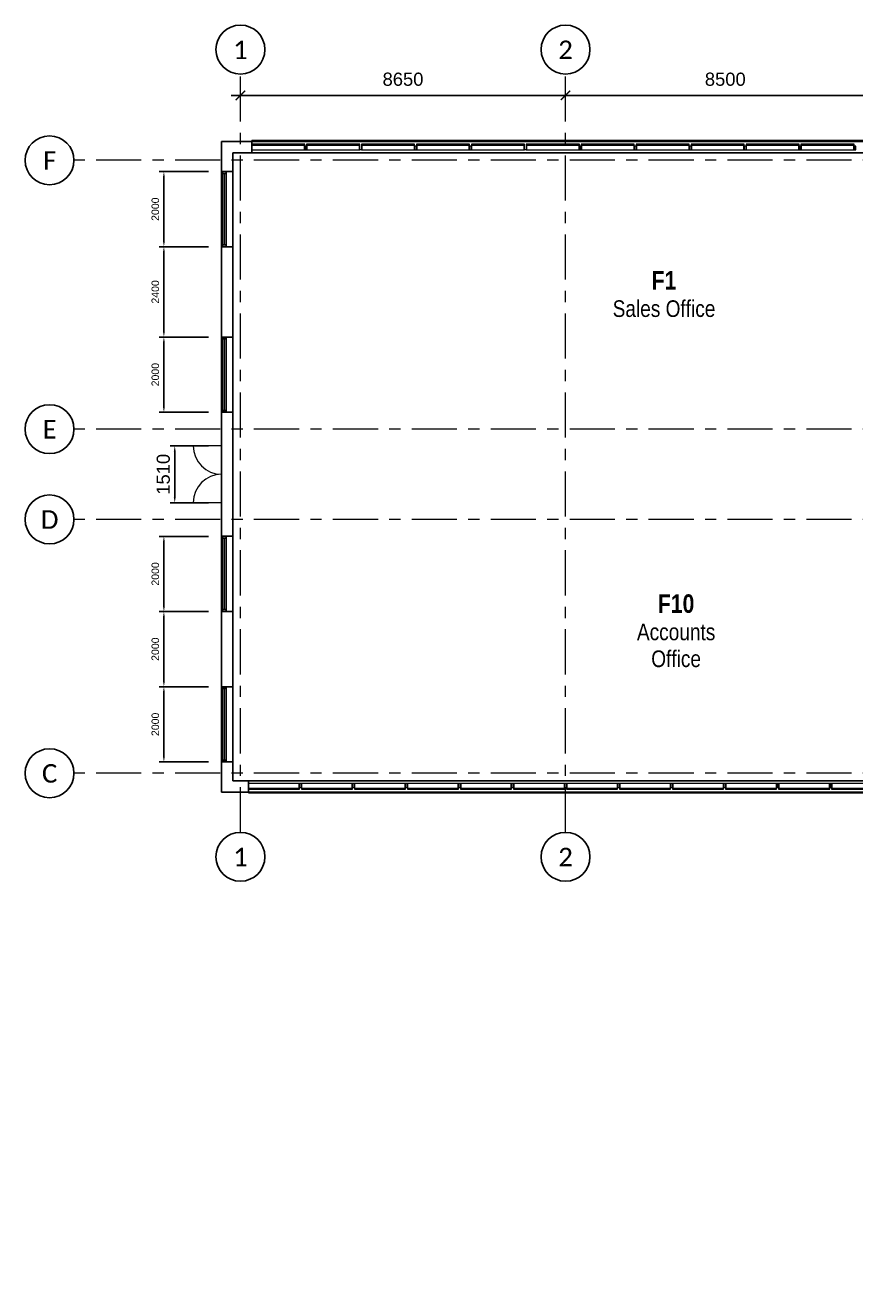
# Model space of a CAD drawing. Header units: millimetres. Extents: x -15234 to 29056, y -26186 to 10516.
# Drawn here: x -15234 to 6871, y -22879 to 10516 of the extents above; entities that cross this region are included whole.
import ezdxf

# ---------------------------------------------------------------- set-up
doc = ezdxf.new("R2010")
doc.units = ezdxf.units.MM
doc.linetypes.add('Grid Line', pattern=[21, 12, -3, 3, -3])
for name, color, linetype in [('3D DOOR FRAME', 21, 'Continuous'), ('3D WALLS', 23, 'Continuous'), ('A-DIMENSIONS', 7, 'Continuous')]:
    doc.layers.add(name, color=color, linetype=linetype)
for name, color, linetype, lineweight in [('A-AREA-IDEN', 254, 'Continuous', 15), ('A-DOOR PANEL', 33, 'Continuous', 15), ('A-GLAZ', 4, 'Continuous', 15), ('A-GLAZ-CURT', 4, 'Continuous', 15), ('A-GLAZ-CWMG', 51, 'Continuous', 15), ('A-WALL', 7, 'Continuous', 15), ('S-GRID', 7, 'Grid Line', 5), ('S-GRID-DIMS', 250, 'Continuous', 25), ('S-GRID-IDEN', 7, 'Continuous', 25)]:
    doc.layers.add(name, color=color, linetype=linetype, lineweight=lineweight)
doc.styles.add('Arial', font='arial.ttf', dxfattribs={"height": 350})
doc.styles.add('Arial Narrow', font='calibri.ttf', dxfattribs={"height": 491.641337})
doc.styles.add('Arial Narrow_1', font='ARIALN.TTF', dxfattribs={"height": 442.477204})
doc.styles.add('Arial Narrow_B', font='ARIALNB.TTF', dxfattribs={"height": 491.564417})
doc.dimstyles.new('Glazing Dimensions', dxfattribs={"dimtxt": 200, "dimasz": 150, "dimexe": 125, "dimexo": 350, "dimgap": 125, "dimtad": 1, "dimdec": 0, "dimzin": 0, "dimdsep": 46, "dimtxsty": 'Arial', "dimcen": 0.09, "dimdle": 250, "dimclrd": 1, "dimclre": 2, "dimadec": 0, "dimazin": 0, "dimtfac": 1, "dimtdec": 0, "dimtofl": 0, "dimtmove": 0, "dimatfit": 3, "dimfxl": 1, "dimtolj": 1, "dimtzin": 0, "dimarcsym": 0})
doc.dimstyles.new('Grid Dimensions', dxfattribs={"dimtxt": 350, "dimasz": 250, "dimexe": 125, "dimexo": 350, "dimgap": 250, "dimtad": 1, "dimdec": 0, "dimzin": 0, "dimdsep": 46, "dimtxsty": 'Arial', "dimblk": 'ARCHTICK', "dimcen": 0.09, "dimdle": 250, "dimse1": 1, "dimse2": 1, "dimclrd": 1, "dimclre": 2, "dimclrt": 256, "dimadec": 0, "dimazin": 0, "dimtfac": 1, "dimtdec": 0, "dimtofl": 0, "dimtmove": 0, "dimatfit": 3, "dimfxl": 1, "dimtolj": 1, "dimtzin": 0, "dimarcsym": 0})

# ---------------------------------------------------------------- blocks, each defined once
blk = doc.blocks.new('Curtain Wall Panel - Plain - Curtain Wall Panel - Plain-238082-First Floor Plan')
at = {"layer": 'A-GLAZ-CURT', "lineweight": 20}
for p, q in [((-665, 75), (-680, 75)), ((-680, 75), (-680, -75)), ((-665, -75), (-665, 75)), ((665, 75), (665, -75)), ((680, 75), (665, 75)), ((680, -75), (680, 75)), ((-680, -75), (-665, -75)), ((665, -75), (680, -75))]:
    blk.add_line(p, q, dxfattribs=at)
at = {"layer": 'A-GLAZ-CURT', "lineweight": 25}
for p, q in [((665, 75), (-665, 75)), ((-665, 75), (-665, 55)), ((-665, 55), (665, 55)), ((665, 55), (665, 75))]:
    blk.add_line(p, q, dxfattribs=at)
at = {"layer": 'A-GLAZ-CURT'}
blk.add_line((-665, -75), (665, -75), dxfattribs=at)
blk = doc.blocks.new('Rectangular Mullion - 50 x 250mm-237902-First Floor Plan')
at = {"layer": 'A-GLAZ-CWMG'}
blk.add_line((7610, -9904), (9021, -9904), dxfattribs=at)
blk = doc.blocks.new('Rectangular Mullion - 50 x 100mm-227649-First Floor Plan')
at = {"layer": 'A-GLAZ-CWMG', "lineweight": 20}
for p, q in [((-25, 75), (25, 75)), ((-25, -25), (-25, 75)), ((25, 75), (25, -25)), ((25, -25), (-25, -25))]:
    blk.add_line(p, q, dxfattribs=at)
blk = doc.blocks.new('Rectangular Mullion - 50 x 250mm-237946-First Floor Plan')
at = {"layer": 'A-GLAZ-CWMG'}
for q in [(-9294, -9879), (-7908, -9904)]:
    blk.add_line((-9294, -9904), q, dxfattribs=at)
blk = doc.blocks.new('Curtain Wall Panel - Plain - Curtain Wall Panel - Plain-253106-First Floor Plan')
at = {"layer": 'A-GLAZ-CURT', "lineweight": 20}
for p, q in [((-691, 75), (-706, 75)), ((-706, 75), (-706, -75)), ((-691, -75), (-691, 75)), ((691, 75), (691, -75)), ((706, 75), (691, 75)), ((706, -75), (706, 75)), ((-706, -75), (-691, -75)), ((691, -75), (706, -75))]:
    blk.add_line(p, q, dxfattribs=at)
at = {"layer": 'A-GLAZ-CURT', "lineweight": 25}
for p, q in [((691, 75), (-691, 75)), ((-691, 75), (-691, 55)), ((-691, 55), (691, 55)), ((691, 55), (691, 75))]:
    blk.add_line(p, q, dxfattribs=at)
at = {"layer": 'A-GLAZ-CURT'}
blk.add_line((-691, -75), (691, -75), dxfattribs=at)
blk = doc.blocks.new('Rectangular Mullion - 50 x 250mm-253103-First Floor Plan')
at = {"layer": 'A-GLAZ-CWMG'}
for p in [(-9204, 7421), (-7768, 7446)]:
    blk.add_line(p, (-9204, 7446), dxfattribs=at)
blk = doc.blocks.new('Rectangular Mullion - 50 x 250mm-253104-First Floor Plan')
at = {"layer": 'A-GLAZ-CWMG'}
for p, q in [((-6307, 7446), (-7768, 7446)), ((-6307, 7196), (-6332, 7196))]:
    blk.add_line(p, q, dxfattribs=at)
blk = doc.blocks.new('Rectangular Mullion - 50 x 250mm-V6-First Floor Plan')
at = {"layer": 'A-GLAZ-CWMG'}
for p, q in [((-4845, 7446), (-6307, 7446)), ((-6282, 7196), (-6307, 7196))]:
    blk.add_line(p, q, dxfattribs=at)
blk = doc.blocks.new('Rectangular Mullion - 50 x 250mm-V7-First Floor Plan')
at = {"layer": 'A-GLAZ-CWMG'}
blk.add_line((-3384, 7446), (-4845, 7446), dxfattribs=at)
blk = doc.blocks.new('Concept Window - Concept Window-243760-First Floor Plan')
at = {"layer": 'A-GLAZ', "lineweight": 25}
for p, q in [((-860, 130), (-910, 130)), ((-910, 30), (-860, 30)), ((-860, 30), (-860, 130)), ((1040, 85), (-860, 85)), ((-860, 85), (-860, 75)), ((-860, 75), (1040, 75)), ((1090, 130), (1040, 130)), ((1040, 130), (1040, 30)), ((1040, 75), (1040, 85)), ((1040, 30), (1090, 30))]:
    blk.add_line(p, q, dxfattribs=at)
at = {"layer": 'A-GLAZ'}
for p, q in [((-860, 130), (1040, 130)), ((1040, 30), (-860, 30))]:
    blk.add_line(p, q, dxfattribs=at)
blk = doc.blocks.new('Grid - AEC-Grid_Head_Circle-202168-First Floor Plan')
at = {"layer": 'S-GRID-IDEN'}
blk.add_circle((0, 0), 6.5, dxfattribs=at)
blk = doc.blocks.new('_ArchTick')
at = {"color": 0, "linetype": 'ByBlock', "const_width": 0.15}
blk.add_lwpolyline([(-0.5, -0.5), (0.5, 0.5)], dxfattribs=at)
blk = doc.blocks.new('*D67')
at = {"layer": 'Defpoints', "color": 0, "transparency": 16777216}
for p in [(-854, 9216), (7646, 9216), (7646, 8646)]:
    blk.add_point(p, dxfattribs=at)
at = {"layer": 'S-GRID-DIMS', "color": 1, "lineweight": -2, "transparency": 16777216}
blk.add_line((-1104, 8646), (7896, 8646), dxfattribs=at)
at = {"layer": 'S-GRID-DIMS', "color": 1, "lineweight": -2, "transparency": 16777216, "xscale": 250, "yscale": 250, "zscale": 250, "rotation": 180}
blk.add_blockref('_ArchTick', (-854, 8646), dxfattribs=at)
at = {"layer": 'S-GRID-DIMS', "color": 1, "lineweight": -2, "transparency": 16777216, "xscale": 250, "yscale": 250, "zscale": 250}
blk.add_blockref('_ArchTick', (7646, 8646), dxfattribs=at)
at = {"layer": 'S-GRID-DIMS', "transparency": 16777216, "insert": (3396, 9075), "char_height": 350, "attachment_point": 5, "style": 'Arial'}
blk.add_mtext('\\A1;8500', dxfattribs=at)
blk = doc.blocks.new('*D85')
at = {"layer": 'Defpoints', "color": 0, "ltscale": 50, "transparency": 16777216}
for p in [(-9504, 9216), (-854, 9216), (-854, 8646)]:
    blk.add_point(p, dxfattribs=at)
at = {"layer": 'S-GRID-DIMS', "color": 1, "lineweight": -2, "ltscale": 50, "transparency": 16777216}
blk.add_line((-9754, 8646), (-604, 8646), dxfattribs=at)
at = {"layer": 'S-GRID-DIMS', "color": 1, "lineweight": -2, "ltscale": 50, "transparency": 16777216, "xscale": 250, "yscale": 250, "zscale": 250, "rotation": 180}
blk.add_blockref('_ArchTick', (-9504, 8646), dxfattribs=at)
at = {"layer": 'S-GRID-DIMS', "color": 1, "lineweight": -2, "ltscale": 50, "transparency": 16777216, "xscale": 250, "yscale": 250, "zscale": 250}
blk.add_blockref('_ArchTick', (-854, 8646), dxfattribs=at)
at = {"layer": 'S-GRID-DIMS', "ltscale": 50, "transparency": 16777216, "insert": (-5179, 9075), "char_height": 350, "attachment_point": 5, "style": 'Arial'}
blk.add_mtext('\\A1;8650', dxfattribs=at)
blk = doc.blocks.new('*D86')
at = {"layer": 'A-DIMENSIONS', "color": 2, "lineweight": -2, "ltscale": 50, "transparency": 16777216}
for p, q in [((-10354, 6621), (-11666, 6621)), ((-10354, 4621), (-11666, 4621))]:
    blk.add_line(p, q, dxfattribs=at)
at = {"layer": 'A-DIMENSIONS', "color": 1, "lineweight": -2, "ltscale": 50, "transparency": 16777216}
blk.add_line((-11541, 6471), (-11541, 4771), dxfattribs=at)
at = {"layer": 'A-DIMENSIONS', "color": 1, "ltscale": 50, "transparency": 16777216}
for points in [[(-11566, 6471), (-11516, 6471), (-11541, 6621)], [(-11566, 4771), (-11516, 4771), (-11541, 4621)]]:
    blk.add_solid(points, dxfattribs=at)
at = {"layer": 'Defpoints', "color": 0, "ltscale": 50, "transparency": 16777216}
for p in [(-10004, 6621), (-11541, 4621), (-10004, 4621)]:
    blk.add_point(p, dxfattribs=at)
at = {"layer": 'A-DIMENSIONS', "color": 0, "ltscale": 50, "transparency": 16777216, "insert": (-11769, 5621), "char_height": 200, "attachment_point": 5, "rotation": 90, "style": 'Arial'}
blk.add_mtext('\\A1;2000', dxfattribs=at)
blk = doc.blocks.new('*D87')
at = {"layer": 'A-DIMENSIONS', "color": 2, "lineweight": -2, "ltscale": 50, "transparency": 16777216}
for p, q in [((-10354, 4621), (-11666, 4621)), ((-10354, 2221), (-11666, 2221))]:
    blk.add_line(p, q, dxfattribs=at)
at = {"layer": 'A-DIMENSIONS', "color": 1, "lineweight": -2, "ltscale": 50, "transparency": 16777216}
blk.add_line((-11541, 4471), (-11541, 2371), dxfattribs=at)
at = {"layer": 'A-DIMENSIONS', "color": 1, "ltscale": 50, "transparency": 16777216}
for points in [[(-11566, 4471), (-11516, 4471), (-11541, 4621)], [(-11566, 2371), (-11516, 2371), (-11541, 2221)]]:
    blk.add_solid(points, dxfattribs=at)
at = {"layer": 'Defpoints', "color": 0, "ltscale": 50, "transparency": 16777216}
for p in [(-10004, 4621), (-11541, 2221), (-10004, 2221)]:
    blk.add_point(p, dxfattribs=at)
at = {"layer": 'A-DIMENSIONS', "color": 0, "ltscale": 50, "transparency": 16777216, "insert": (-11769, 3421), "char_height": 200, "attachment_point": 5, "rotation": 90, "style": 'Arial'}
blk.add_mtext('\\A1;2400', dxfattribs=at)
blk = doc.blocks.new('*D88')
at = {"layer": 'A-DIMENSIONS', "color": 2, "lineweight": -2, "ltscale": 50, "transparency": 16777216}
for p, q in [((-10354, 2221), (-11666, 2221)), ((-10354, 221), (-11666, 221))]:
    blk.add_line(p, q, dxfattribs=at)
at = {"layer": 'A-DIMENSIONS', "color": 1, "lineweight": -2, "ltscale": 50, "transparency": 16777216}
blk.add_line((-11541, 2071), (-11541, 371), dxfattribs=at)
at = {"layer": 'A-DIMENSIONS', "color": 1, "ltscale": 50, "transparency": 16777216}
for points in [[(-11566, 2071), (-11516, 2071), (-11541, 2221)], [(-11566, 371), (-11516, 371), (-11541, 221)]]:
    blk.add_solid(points, dxfattribs=at)
at = {"layer": 'Defpoints', "color": 0, "ltscale": 50, "transparency": 16777216}
for p in [(-10004, 2221), (-11541, 221), (-10004, 221)]:
    blk.add_point(p, dxfattribs=at)
at = {"layer": 'A-DIMENSIONS', "color": 0, "ltscale": 50, "transparency": 16777216, "insert": (-11769, 1221), "char_height": 200, "attachment_point": 5, "rotation": 90, "style": 'Arial'}
blk.add_mtext('\\A1;2000', dxfattribs=at)
blk = doc.blocks.new('*D89')
at = {"layer": 'A-DIMENSIONS', "color": 2, "lineweight": -2, "ltscale": 50, "transparency": 16777216}
for p, q in [((-10354, -3079), (-11666, -3079)), ((-10354, -5079), (-11666, -5079))]:
    blk.add_line(p, q, dxfattribs=at)
at = {"layer": 'A-DIMENSIONS', "color": 1, "lineweight": -2, "ltscale": 50, "transparency": 16777216}
blk.add_line((-11541, -3229), (-11541, -4929), dxfattribs=at)
at = {"layer": 'A-DIMENSIONS', "color": 1, "ltscale": 50, "transparency": 16777216}
for points in [[(-11566, -3229), (-11516, -3229), (-11541, -3079)], [(-11566, -4929), (-11516, -4929), (-11541, -5079)]]:
    blk.add_solid(points, dxfattribs=at)
at = {"layer": 'Defpoints', "color": 0, "ltscale": 50, "transparency": 16777216}
for p in [(-10004, -3079), (-11541, -5079), (-10004, -5079)]:
    blk.add_point(p, dxfattribs=at)
at = {"layer": 'A-DIMENSIONS', "color": 0, "ltscale": 50, "transparency": 16777216, "insert": (-11769, -4079), "char_height": 200, "attachment_point": 5, "rotation": 90, "style": 'Arial'}
blk.add_mtext('\\A1;2000', dxfattribs=at)
blk = doc.blocks.new('*D90')
at = {"layer": 'A-DIMENSIONS', "color": 2, "lineweight": -2, "ltscale": 50, "transparency": 16777216}
for p, q in [((-10354, -5079), (-11666, -5079)), ((-10354, -7079), (-11666, -7079))]:
    blk.add_line(p, q, dxfattribs=at)
at = {"layer": 'A-DIMENSIONS', "color": 1, "lineweight": -2, "ltscale": 50, "transparency": 16777216}
blk.add_line((-11541, -5229), (-11541, -6929), dxfattribs=at)
at = {"layer": 'A-DIMENSIONS', "color": 1, "ltscale": 50, "transparency": 16777216}
for points in [[(-11566, -5229), (-11516, -5229), (-11541, -5079)], [(-11566, -6929), (-11516, -6929), (-11541, -7079)]]:
    blk.add_solid(points, dxfattribs=at)
at = {"layer": 'Defpoints', "color": 0, "ltscale": 50, "transparency": 16777216}
for p in [(-10004, -5079), (-11541, -7079), (-10004, -7079)]:
    blk.add_point(p, dxfattribs=at)
at = {"layer": 'A-DIMENSIONS', "color": 0, "ltscale": 50, "transparency": 16777216, "insert": (-11769, -6079), "char_height": 200, "attachment_point": 5, "rotation": 90, "style": 'Arial'}
blk.add_mtext('\\A1;2000', dxfattribs=at)
blk = doc.blocks.new('*D91')
at = {"layer": 'A-DIMENSIONS', "color": 2, "lineweight": -2, "ltscale": 50, "transparency": 16777216}
for p, q in [((-10354, -7079), (-11666, -7079)), ((-10354, -9079), (-11666, -9079))]:
    blk.add_line(p, q, dxfattribs=at)
at = {"layer": 'A-DIMENSIONS', "color": 1, "lineweight": -2, "ltscale": 50, "transparency": 16777216}
blk.add_line((-11541, -7229), (-11541, -8929), dxfattribs=at)
at = {"layer": 'A-DIMENSIONS', "color": 1, "ltscale": 50, "transparency": 16777216}
for points in [[(-11566, -7229), (-11516, -7229), (-11541, -7079)], [(-11566, -8929), (-11516, -8929), (-11541, -9079)]]:
    blk.add_solid(points, dxfattribs=at)
at = {"layer": 'Defpoints', "color": 0, "ltscale": 50, "transparency": 16777216}
for p in [(-10004, -7079), (-11541, -9079), (-10004, -9079)]:
    blk.add_point(p, dxfattribs=at)
at = {"layer": 'A-DIMENSIONS', "color": 0, "ltscale": 50, "transparency": 16777216, "insert": (-11769, -8079), "char_height": 200, "attachment_point": 5, "rotation": 90, "style": 'Arial'}
blk.add_mtext('\\A1;2000', dxfattribs=at)
blk = doc.blocks.new('*D92')
at = {"layer": 'A-DIMENSIONS', "color": 2, "lineweight": -2, "ltscale": 50, "transparency": 16777216}
for p, q in [((-10354, -674), (-11377, -674)), ((-10354, -2184), (-11377, -2184))]:
    blk.add_line(p, q, dxfattribs=at)
at = {"layer": 'A-DIMENSIONS', "color": 1, "lineweight": -2, "ltscale": 50, "transparency": 16777216}
blk.add_line((-11252, -824), (-11252, -2034), dxfattribs=at)
at = {"layer": 'A-DIMENSIONS', "color": 1, "ltscale": 50, "transparency": 16777216}
for points in [[(-11277, -824), (-11227, -824), (-11252, -674)], [(-11277, -2034), (-11227, -2034), (-11252, -2184)]]:
    blk.add_solid(points, dxfattribs=at)
at = {"layer": 'Defpoints', "color": 0, "ltscale": 50, "transparency": 16777216}
for p in [(-10004, -674, 2200), (-11252, -2184), (-10004, -2184, 2200)]:
    blk.add_point(p, dxfattribs=at)
at = {"layer": 'A-DIMENSIONS', "color": 0, "ltscale": 50, "transparency": 16777216, "insert": (-11556, -1429), "char_height": 350, "attachment_point": 5, "rotation": 90, "style": 'Arial'}
blk.add_mtext('\\A1;1510', dxfattribs=at)

msp = doc.modelspace()

# ---------------------------------------------------------------- linework, layer by layer
at = {"layer": '3D DOOR FRAME', "ltscale": 50}
for points in [[(-10004.5, -673.8), (-10004.5, -673.8)], [(-10004.5, -673.8), (-10004.5, -723.8)]]:
    msp.add_lwpolyline(points, dxfattribs=at)
at = {"layer": '3D DOOR FRAME', "ltscale": 50, "flags": 128}
msp.add_lwpolyline([(-10004.5, -2133.8), (-10004.5, -2183.8)], close=True, dxfattribs=at)
at = {"layer": '3D WALLS', "ltscale": 50}
for points in [[(-10004.5, 7421.2), (25295.5, 7421.2), (25295.5, -22878.8), (10995.5, -22878.8), (10995.5, -9878.8), (-10004.5, -9878.8)], [(-9704.5, 7121.2), (24995.5, 7121.2), (24995.5, -22578.8), (11295.5, -22578.8), (11295.5, -9578.8), (-9704.5, -9578.8)]]:
    msp.add_lwpolyline(points, close=True, dxfattribs=at)
at = {"layer": 'A-DOOR PANEL'}
for p, q in [((-10004.5, -673.8), (-10759.5, -673.8)), ((-10004.5, -2183.8), (-10759.5, -2183.8))]:
    msp.add_line(p, q, dxfattribs=at)
for centre, start, end in [((-10004.5, -673.8), 180, 270), ((-10004.5, -2183.8), 90, 180)]:
    msp.add_arc(centre, 755, start, end, dxfattribs=at)
at = {"layer": 'A-WALL', "lineweight": 25}
for p, q in [((-10004.5, 7421.2), (-9204.5, 7421.2)), ((-10004.5, 7421.2), (-10004.5, 6621.2)), ((-9204.5, 7121.2), (-9204.5, 7421.2)), ((-9704.5, 7121.2), (-9204.5, 7121.2)), ((-9704.5, 6621.2), (-9704.5, 7121.2)), ((-10004.5, 6621.2), (-9704.5, 6621.2)), ((-9704.5, 4621.2), (-10004.5, 4621.2)), ((-10004.5, 4621.2), (-10004.5, 2221.2)), ((-9704.5, 2221.2), (-9704.5, 4621.2)), ((-10004.5, 2221.2), (-9704.5, 2221.2)), ((-9704.5, 221.2), (-10004.5, 221.2)), ((-10004.5, 221.2), (-10004.5, -3078.8)), ((-9704.5, -3078.8), (-9704.5, 221.2)), ((-10004.5, -3078.8), (-9704.5, -3078.8)), ((-9704.5, -5078.8), (-10004.5, -5078.8)), ((-10004.5, -5078.8), (-10004.5, -7078.8)), ((-9704.5, -7078.8), (-9704.5, -5078.8)), ((-10004.5, -7078.8), (-9704.5, -7078.8)), ((-9704.5, -9078.8), (-10004.5, -9078.8)), ((-10004.5, -9078.8), (-10004.5, -9878.8)), ((-9704.5, -9578.8), (-9704.5, -9078.8)), ((-9293.8, -9578.8), (-9704.5, -9578.8)), ((-9293.8, -9878.8), (-9293.8, -9578.8)), ((-10004.5, -9878.8), (-9293.8, -9878.8))]:
    msp.add_line(p, q, dxfattribs=at)
at = {"layer": 'A-WALL'}
for p, q in [((11205.5, 7121.2), (-9204.5, 7121.2)), ((-10004.5, 4621.2), (-10004.5, 6621.2)), ((-9704.5, 6621.2), (-9704.5, 4621.2)), ((-10004.5, 221.2), (-10004.5, 2221.2)), ((-9704.5, 2221.2), (-9704.5, 221.2)), ((-10004.5, -5078.8), (-10004.5, -3078.8)), ((-9704.5, -3078.8), (-9704.5, -5078.8)), ((-10004.5, -9078.8), (-10004.5, -7078.8)), ((-9704.5, -7078.8), (-9704.5, -9078.8)), ((-9293.8, -9578.8), (10406.2, -9578.8))]:
    msp.add_line(p, q, dxfattribs=at)
at = {"layer": 'S-GRID', "linetype": 'Grid Line', "ltscale": 100}
for p, q in [((-9504.5, -10951.1), (-9504.5, 9216.1)), ((-854.5, -10951.1), (-854.5, 9216.1)), ((27756.4, 6921.2), (-13933.7, 6921.2)), ((27756.4, -228.8), (-13933.7, -228.8)), ((27756.4, -2628.8), (-13933.7, -2628.8)), ((27756.4, -9378.8), (-13933.7, -9378.8))]:
    msp.add_line(p, q, dxfattribs=at)

# ---------------------------------------------------------------- block references
at = {"layer": 'A-GLAZ', "rotation": 89.99999999999991}
for p in [(-9854.5, 5531.2), (-9854.5, 1131.2), (-9854.5, -4168.8), (-9854.5, -8168.8)]:
    msp.add_blockref('Concept Window - Concept Window-243760-First Floor Plan', p, dxfattribs=at)
at = {"layer": 'A-GLAZ-CURT'}
for p in [(-8498.8, 7271.2), (-7037.3, 7271.2), (-5575.9, 7271.2), (-4114.5, 7271.2), (-2653.1, 7271.2), (-1191.6, 7271.2), (269.8, 7271.2), (1731.2, 7271.2), (3192.7, 7271.2), (4654.1, 7271.2), (6115.5, 7271.2)]:
    msp.add_blockref('Curtain Wall Panel - Plain - Curtain Wall Panel - Plain-253106-First Floor Plan', p, dxfattribs=at)
at = {"layer": 'A-GLAZ-CURT', "rotation": 180}
for p in [(-8613.4, -9728.8), (-7202.7, -9728.8), (-5792, -9728.8), (-4381.3, -9728.8), (-2970.6, -9728.8), (-1559.8, -9728.8), (-149.1, -9728.8), (1261.6, -9728.8), (2672.3, -9728.8), (4083, -9728.8), (5493.7, -9728.8), (6904.4, -9728.8)]:
    msp.add_blockref('Curtain Wall Panel - Plain - Curtain Wall Panel - Plain-238082-First Floor Plan', p, dxfattribs=at)
at = {"layer": 'A-GLAZ-CWMG'}
for name, p in [('Rectangular Mullion - 50 x 250mm-253103-First Floor Plan', (0, 0)), ('Rectangular Mullion - 50 x 250mm-253104-First Floor Plan', (0, 0)), ('Rectangular Mullion - 50 x 250mm-V6-First Floor Plan', (0, 0)), ('Rectangular Mullion - 50 x 250mm-V7-First Floor Plan', (0, 0)), ('Rectangular Mullion - 50 x 250mm-253104-First Floor Plan', (4384.3, 0)), ('Rectangular Mullion - 50 x 250mm-V6-First Floor Plan', (4384.3, 0)), ('Rectangular Mullion - 50 x 250mm-V7-First Floor Plan', (4384.3, 0)), ('Rectangular Mullion - 50 x 250mm-V7-First Floor Plan', (5845.7, 0)), ('Rectangular Mullion - 50 x 250mm-V7-First Floor Plan', (7307.1, 0)), ('Rectangular Mullion - 50 x 250mm-V7-First Floor Plan', (8768.6, 0)), ('Rectangular Mullion - 50 x 250mm-V7-First Floor Plan', (10230, 0)), ('Rectangular Mullion - 50 x 250mm-253104-First Floor Plan', (14614.3, 0)), ('Rectangular Mullion - 50 x 250mm-237946-First Floor Plan', (0, 0)), ('Rectangular Mullion - 50 x 250mm-237902-First Floor Plan', (-15517.9, 0)), ('Rectangular Mullion - 50 x 250mm-237902-First Floor Plan', (-14107.1, 0)), ('Rectangular Mullion - 50 x 250mm-237902-First Floor Plan', (-12696.4, 0)), ('Rectangular Mullion - 50 x 250mm-237902-First Floor Plan', (-11285.7, 0)), ('Rectangular Mullion - 50 x 250mm-237902-First Floor Plan', (-9875, 0)), ('Rectangular Mullion - 50 x 250mm-237902-First Floor Plan', (-8464.3, 0)), ('Rectangular Mullion - 50 x 250mm-237902-First Floor Plan', (-7053.6, 0)), ('Rectangular Mullion - 50 x 250mm-237902-First Floor Plan', (-5642.9, 0)), ('Rectangular Mullion - 50 x 250mm-237902-First Floor Plan', (-4232.1, 0)), ('Rectangular Mullion - 50 x 250mm-237902-First Floor Plan', (-2821.4, 0)), ('Rectangular Mullion - 50 x 250mm-237902-First Floor Plan', (-1410.7, 0))]:
    msp.add_blockref(name, p, dxfattribs=at)
at = {"layer": 'A-GLAZ-CWMG', "extrusion": (0, 0, -1), "rotation": 180}
for p in [(7768.1, 7271.2), (4845.2, 7271.2), (3383.8, 7271.2), (460.9, 7271.2), (-1000.5, 7271.2), (-2461.9, 7271.2), (-3923.4, 7271.2), (-5384.8, 7271.2), (-6846.2, 7271.2)]:
    msp.add_blockref('Rectangular Mullion - 50 x 100mm-227649-First Floor Plan', p, dxfattribs=at)
at = {"layer": 'A-GLAZ-CWMG', "extrusion": (0, 0, -1)}
for p in [(7908.1, -9728.8), (6497.3, -9728.8), (5086.6, -9728.8), (3675.9, -9728.8), (2265.2, -9728.8), (854.5, -9728.8), (-556.2, -9728.8), (-1966.9, -9728.8), (-3377.7, -9728.8), (-4788.4, -9728.8), (-6199.1, -9728.8)]:
    msp.add_blockref('Rectangular Mullion - 50 x 100mm-227649-First Floor Plan', p, dxfattribs=at)
at = {"layer": 'S-GRID-IDEN', "xscale": 99.99999999999993, "yscale": 99.99999999999993, "zscale": 99.99999999999993}
for p in [(-9504.5, 9866.1), (-854.5, 9866.1), (-9504.5, -11601.1), (-854.5, -11601.1)]:
    msp.add_blockref('Grid - AEC-Grid_Head_Circle-202168-First Floor Plan', p, dxfattribs=at)
for p, rotation in [((-14583.7, 6921.2), 89.99999999999993), ((-14583.7, -228.8), 89.99999999999993), ((-14583.7, -2628.8), 89.9999999999999), ((-14583.7, -9378.8), 89.99999999999982)]:
    msp.add_blockref('Grid - AEC-Grid_Head_Circle-202168-First Floor Plan', p, dxfattribs=dict(at, rotation=rotation))

# ---------------------------------------------------------------- texts
at = {"layer": 'A-AREA-IDEN', "lineweight": 5, "attachment_point": 2}
for s, insert, char_height, width, line_spacing_factor, style in [('F1', (1766.2, 3975.6), 491.56, 786, 0.968724, 'Arial Narrow_B'), ('Sales Office', (1766.2, 3197.9), 442.477, 3255.88, 0.968573, 'Arial Narrow_1'), ('F10', (2088, -4621.7), 491.56, 1158, 0.968724, 'Arial Narrow_B'), ('Accounts\\POffice', (2088, -5399.4), 442.48, 2483.756, 0.968573, 'Arial Narrow_1')]:
    msp.add_mtext(s, dxfattribs=dict(at, insert=insert, char_height=char_height, width=width, line_spacing_factor=line_spacing_factor, style=style))
at = {"layer": 'S-GRID-IDEN', "lineweight": 5, "char_height": 491.6, "attachment_point": 2, "line_spacing_factor": 0.968573, "style": 'Arial Narrow'}
for s, insert, width in [('1', (-9504.6, 10105.2), 372), ('2', (-854.6, 10105.2), 372), ('F', (-14581.1, 7162.7), 414), ('E', (-14581.1, 12.7), 450), ('D', (-14581.1, -2387.3), 486), ('C', (-14581.1, -9137.3), 486), ('1', (-9504.6, -11362), 372), ('2', (-854.6, -11362), 372)]:
    msp.add_mtext(s, dxfattribs=dict(at, insert=insert, width=width))

# ---------------------------------------------------------------- dimensions: what is measured, and where the dimension line sits
at = {"layer": 'A-DIMENSIONS', "ltscale": 50}
for base, p1, p2, angle, picture, middle in [((-11541.4, 4621.2), (-10004.5, 6621.2), (-10004.5, 4621.2), 90, '*D86', (-11768.5, 5621.2)), ((-11252.4, -2183.8), (-10004.5, -673.8, 2200), (-10004.5, -2183.8, 2200), 270, '*D92', (-11556.1, -1428.8))]:
    dim = msp.add_linear_dim(base=base, p1=p1, p2=p2, angle=angle, dimstyle='Glazing Dimensions', dxfattribs=at)
    dim.commit()
    dim.dimension.update_dxf_attribs({"geometry": picture, "text_midpoint": middle})
for base, p1, p2, picture, middle in [((-11541.4, 2221.2), (-10004.5, 4621.2), (-10004.5, 2221.2), '*D87', (-11768.5, 3421.2)), ((-11541.4, 221.2), (-10004.5, 2221.2), (-10004.5, 221.2), '*D88', (-11768.5, 1221.2)), ((-11541.4, -5078.8), (-10004.5, -3078.8), (-10004.5, -5078.8), '*D89', (-11768.5, -4078.8)), ((-11541.4, -7078.8), (-10004.5, -5078.8), (-10004.5, -7078.8), '*D90', (-11768.5, -6078.8)), ((-11541.4, -9078.8), (-10004.5, -7078.8), (-10004.5, -9078.8), '*D91', (-11768.5, -8078.8))]:
    dim = msp.add_linear_dim(base=base, p1=p1, p2=p2, angle=90, dimstyle='Glazing Dimensions', override={"dimtmove": 1}, dxfattribs=at)
    dim.commit()
    dim.dimension.update_dxf_attribs({"geometry": picture, "text_midpoint": middle})
at = {"layer": 'S-GRID-DIMS', "ltscale": 50}
dim = msp.add_linear_dim(base=(-854.5, 8646.4), p1=(-9504.5, 9216.1), p2=(-854.5, 9216.1), dimstyle='Grid Dimensions', dxfattribs=at)
dim.commit()
dim.dimension.update_dxf_attribs({"geometry": '*D85', "text_midpoint": (-5179.5, 9075.1)})
at = {"layer": 'S-GRID-DIMS'}
dim = msp.add_linear_dim(base=(7645.5, 8646.4), p1=(-854.5, 9216.1), p2=(7645.5, 9216.1), dimstyle='Grid Dimensions', override={"dimtmove": 1}, dxfattribs=at)
dim.commit()
dim.dimension.update_dxf_attribs({"geometry": '*D67', "text_midpoint": (3395.5, 9075.1)})

doc.saveas('drawing.dxf')
